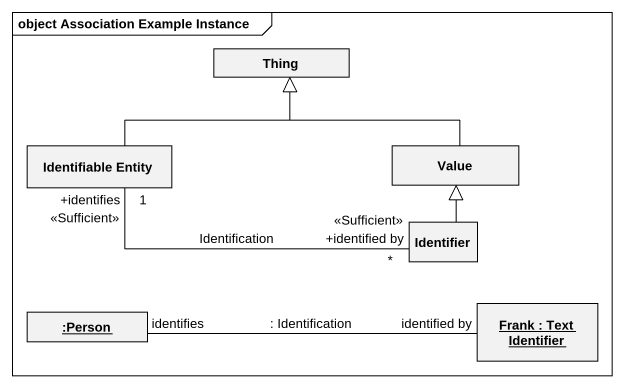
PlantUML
@startuml
mainframe object Association Example Instance
hide circle
hide empty members
class Thing
class "Identifiable Entity" as Identifiable_Entity
class Value
class Identifier
object ":Person" as Person_
object "Frank : Text Identifier" as Frank
Identifiable_Entity -right-|> Thing
Value -left-|> Thing
Identifier "+identified by\n<<Sufficient>>\n*" -left- "+identifies\n<<Sufficient>>\n1" Identifiable_Entity : Identification
Identifier -up-|> Value
Frank -left- Person_ : : Identification\nidentified by\nidentifies
@enduml
